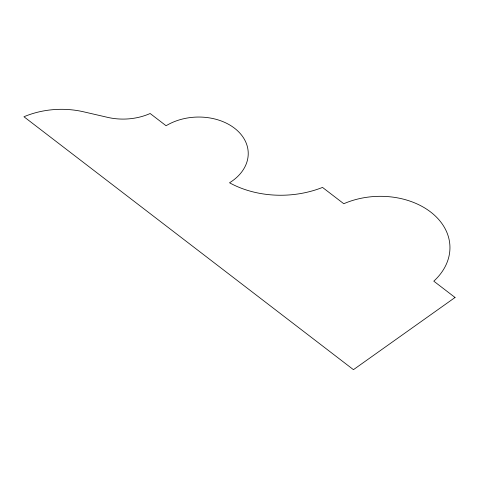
<?xml version="1.0" encoding="UTF-8"?>
<svg xmlns="http://www.w3.org/2000/svg" width="479" height="479" viewBox="0 0 479 479"><rect width="100%" height="100%" fill="white"/><g stroke="black" fill="none" stroke-linecap="round" stroke-linejoin="round"><path stroke-width="0.72" d="M455.05 297.483L353.448 369.668L23.95 116.756A74.287 54.768 -2 0 1 83.514 111.787L107.649 117.367A51.876 38.248 -2 0 0 150.143 113.505L166.087 125.743A50.558 37.272 -2 0 1 237.039 130.306A50.558 37.272 -2 0 1 229.531 182.78A86.968 64.12 -2 0 0 322.517 187.415L343.778 203.731A71.09 52.415 -2 0 1 433.25 214.125A71.09 52.415 -2 0 1 433.794 281.167L455.05 297.483"/></g></svg>
